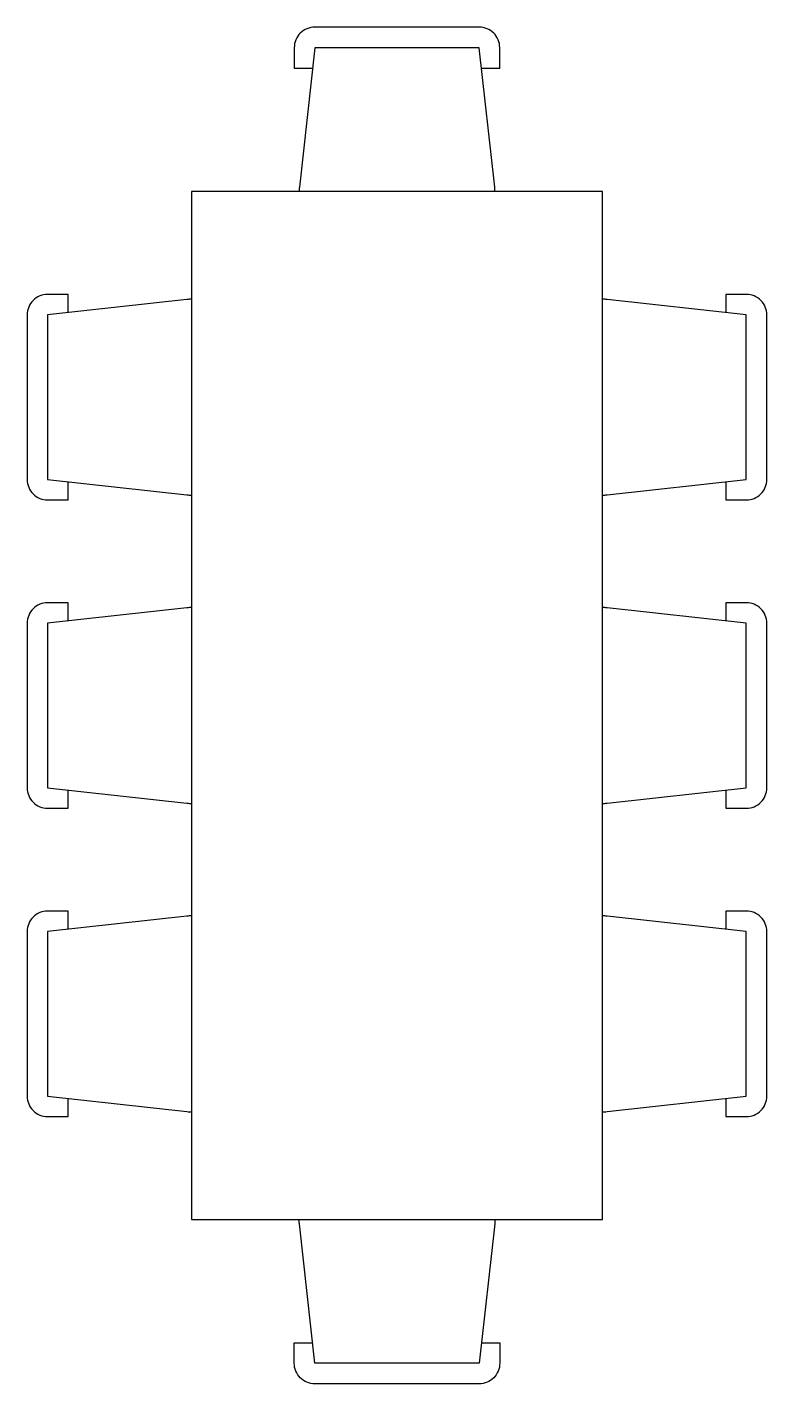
# Model space of a CAD drawing. Extents: x -0.89 to 0.91, y -1.65 to 1.65.
import ezdxf

# ---------------------------------------------------------------- set-up
doc = ezdxf.new("R2010")
doc.units = 0
doc.header["$LTSCALE"] = 0.5
doc.layers.get('0').update_dxf_attribs({"linetype": 'CONTINUOUS'})

msp = doc.modelspace()

# ---------------------------------------------------------------- linework, layer by layer
for points in [[(0.2186, 1.5516), (0.263, 1.5516), (0.263, 1.6016, 0.414214), (0.213, 1.6516), (-0.187, 1.6516, 0.414214), (-0.237, 1.6016), (-0.237, 1.5516), (-0.1925, 1.5516)], [(-0.187, 1.6016), (-0.2246, 1.2626, 0.027671), (-0.2252, 1.2516)], [(0.2513, 1.2516, 0.027671), (0.2507, 1.2626), (0.213, 1.6016), (-0.187, 1.6016)], [(-0.787, 0.9571), (-0.787, 1.0016), (-0.837, 1.0016, 0.414214), (-0.887, 0.9516), (-0.887, 0.5516, 0.414214), (-0.837, 0.5016), (-0.787, 0.5016), (-0.787, 0.546)], [(0.813, 0.546), (0.813, 0.5016), (0.863, 0.5016, 0.414214), (0.913, 0.5516), (0.913, 0.9516, 0.414214), (0.863, 1.0016), (0.813, 1.0016), (0.813, 0.9571)], [(-0.487, 0.9898, 0.027671), (-0.498, 0.9892), (-0.837, 0.9516), (-0.837, 0.5516)], [(0.863, 0.9516), (0.5241, 0.9892, 0.027671), (0.513, 0.9898)], [(0.513, 0.5133, 0.027671), (0.5241, 0.5139), (0.863, 0.5516), (0.863, 0.9516)], [(-0.837, 0.5516), (-0.498, 0.5139, 0.027671), (-0.487, 0.5133)], [(-0.787, 0.2071), (-0.787, 0.2516), (-0.837, 0.2516, 0.414214), (-0.887, 0.2016), (-0.887, -0.1984, 0.414214), (-0.837, -0.2484), (-0.787, -0.2484), (-0.787, -0.204)], [(-0.487, 0.2398, 0.027671), (-0.498, 0.2392), (-0.837, 0.2016), (-0.837, -0.1984)], [(0.863, 0.2016), (0.5241, 0.2392, 0.027671), (0.513, 0.2398)], [(0.813, -0.204), (0.813, -0.2484), (0.863, -0.2484, 0.414214), (0.913, -0.1984), (0.913, 0.2016, 0.414214), (0.863, 0.2516), (0.813, 0.2516), (0.813, 0.2071)], [(0.513, -0.2367, 0.027671), (0.5241, -0.2361), (0.863, -0.1984), (0.863, 0.2016)], [(-0.837, -0.1984), (-0.498, -0.2361, 0.027671), (-0.487, -0.2367)], [(-0.787, -0.5429), (-0.787, -0.4984), (-0.837, -0.4984, 0.414214), (-0.887, -0.5484), (-0.887, -0.9484, 0.414214), (-0.837, -0.9984), (-0.787, -0.9984), (-0.787, -0.954)], [(-0.487, -0.5102, 0.027671), (-0.498, -0.5108), (-0.837, -0.5484), (-0.837, -0.9484)], [(0.863, -0.5484), (0.5241, -0.5108, 0.027671), (0.513, -0.5102)], [(0.813, -0.954), (0.813, -0.9984), (0.863, -0.9984, 0.414214), (0.913, -0.9484), (0.913, -0.5484, 0.414214), (0.863, -0.4984), (0.813, -0.4984), (0.813, -0.5429)], [(0.513, -0.9867, 0.027671), (0.5241, -0.9861), (0.863, -0.9484), (0.863, -0.5484)], [(-0.837, -0.9484), (-0.498, -0.9861, 0.027671), (-0.487, -0.9867)], [(-0.187, -1.5984), (-0.2246, -1.2595, -0.027671), (-0.2252, -1.2484)], [(0.2513, -1.2484, -0.027671), (0.2507, -1.2595), (0.213, -1.5984), (-0.187, -1.5984)], [(0.2186, -1.5484), (0.263, -1.5484), (0.263, -1.5984, -0.414214), (0.213, -1.6484), (-0.187, -1.6484, -0.414214), (-0.237, -1.5984), (-0.237, -1.5484), (-0.1925, -1.5484)]]:
    msp.add_lwpolyline(points, format="xyb")
msp.add_lwpolyline([(-0.487, 1.2516), (-0.487, -1.2484), (0.513, -1.2484), (0.513, 1.2516), (-0.487, 1.2516)])

doc.saveas('drawing.dxf')
